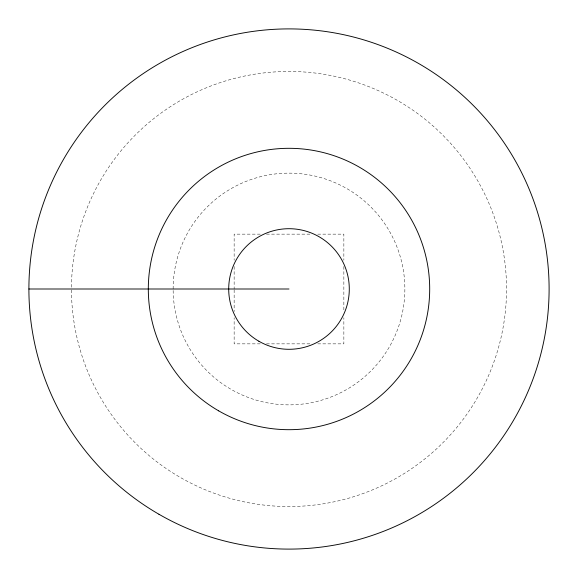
<?xml version="1.0" encoding="UTF-8"?>
<svg xmlns="http://www.w3.org/2000/svg" width="578" height="578" viewBox="0 0 578 578"><rect width="100%" height="100%" fill="white"/><g stroke="black" fill="none" stroke-linecap="round" stroke-linejoin="round"><path stroke-width="0.43" stroke-dasharray="2.89 2.17" d="M260.223 234.141L234.141 234.141L234.141 260.223M266.516 234.141L311.484 234.141M317.777 234.141L343.859 234.141L343.859 260.223M260.223 343.859L234.141 343.859L234.141 317.777M266.516 343.859L311.484 343.859M317.777 343.859L343.859 343.859L343.859 317.777M343.859 266.516L343.859 311.484M234.141 266.516L234.141 289M234.141 289.896L234.141 311.484M173.14 289A115.86 115.86 0 0 1 346.677 188.515A115.86 115.86 0 0 1 347.443 389.045A115.86 115.86 0 0 1 173.14 289.881M71.47 287.208A217.538 217.538 0 0 1 398.798 101.208A217.538 217.538 0 0 1 397.252 477.688A217.538 217.538 0 0 1 71.462 289"/><path stroke-width="0.87" d="M28.9 289L289 289M158.95 514.254A260.1 260.1 0 0 0 549.1 289A260.1 260.1 0 0 0 158.95 63.746A260.1 260.1 0 0 0 158.95 514.254M218.657 410.842A140.692 140.692 0 0 0 429.692 289A140.692 140.692 0 0 0 218.657 167.158A140.692 140.692 0 0 0 218.657 410.842M258.85 341.215A60.293 60.293 0 0 0 349.293 289A60.293 60.293 0 0 0 258.85 236.785A60.293 60.293 0 0 0 258.85 341.215"/></g></svg>
